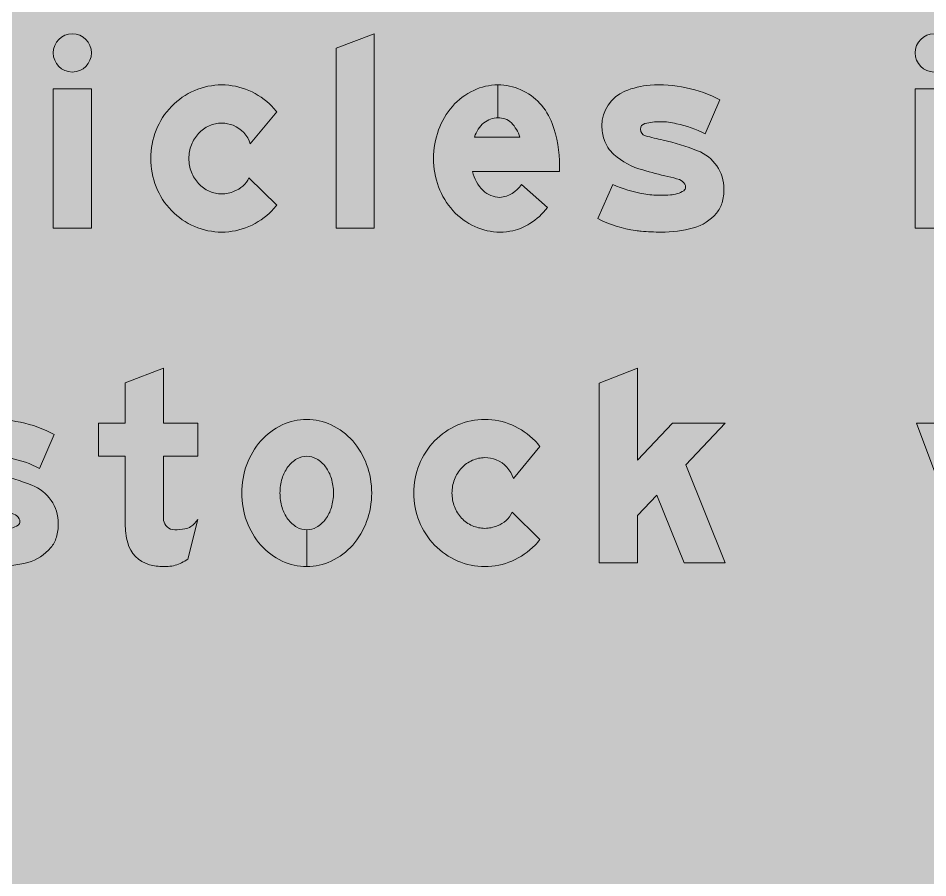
# Model space of a CAD drawing. Header units: millimetres. Extents: x 4906 to 5011, y 3241 to 3334.
# Drawn here: x 4958.36 to 4972.64, y 3265.41 to 3278.9 of the extents above; entities that cross this region are included whole.
import ezdxf

# ---------------------------------------------------------------- set-up
doc = ezdxf.new("R2010")
doc.units = ezdxf.units.MM
doc.layers.add('DIM', color=1, linetype='Continuous')
doc.layers.add('GSCOLORFILL', color=7, linetype='Continuous', lineweight=0)

# ---------------------------------------------------------------- blocks, each defined once
blk = doc.blocks.new('*U322')
at = {"layer": 'GSCOLORFILL', "true_color": 0xf5f5f5, "transparency": 33554687}
blk.add_hatch(color=7, dxfattribs=at).paths.add_polyline_path([(-950.00000000001, -874.9999999999995), (950.0000000000091, -874.9999999999995, 0.414213562373095), (1050.000000000009, -774.9999999999995), (1050.000000000009, 775, 0.414213562373095), (950.0000000000091, 875), (-950.00000000001, 875, 0.414213562373095), (-1050.00000000001, 775), (-1050.00000000001, -775, 0.414213562373095)])
blk = doc.blocks.new('*U262')
at = {"layer": 'GSCOLORFILL', "linetype": 'Continuous'}
h = blk.add_hatch(color=0, dxfattribs=at)
edge = h.paths.add_edge_path()
edge.add_arc((20, 183.5), 20, 0, 360)
h.paths.add_polyline_path([(0, 0), (40, 0), (40, 146), (0, 146)])
at = {"layer": 'GSCOLORFILL', "color": 0}
blk.add_lwpolyline([(0, 0), (40, 0), (40, 146), (0, 146)], close=True, dxfattribs=at)
blk.add_circle((20, 183.5), 20, dxfattribs=at)
blk = doc.blocks.new('*U263')
at = {"layer": 'GSCOLORFILL', "linetype": 'Continuous'}
h = blk.add_hatch(color=0, dxfattribs=at)
edge = h.paths.add_edge_path()
edge.add_arc((74.39842670835138, 67.94425812326142), 71.9442581232614, 246.7952911568045, 270)
edge.add_arc((74.39842670835141, 67.94425812326111), 71.9442581232611, 270, 293.2047088431955)
edge.add_arc((73.34552743470468, 70.40029870193348), 74.6164729732556, 293.2047088431953, 315.9844521129027)
edge.add_arc((71.71142288721677, 71.97919230466164), 76.88874115303908, 315.9844521129027, 321.6376540076017)
edge.add_line((132, 24.25953193479904), (102.8356807511736, 52.79411722431384))
edge.add_arc((78.58940958848643, 63.95626867113757), 26.6922327694104, 289.3607422945651, 335.28027874857236, ccw=False)
edge.add_arc((74.39842670835078, 68.04095367498329), 32.04095367498329, 270, 294.01492164138637, ccw=False)
edge.add_arc((74.3984267083511, 68.04095367498184), 32.04095367498184, 245.9850783586131, 269.9999999999994, ccw=False)
edge.add_arc((75.47025379652406, 70.44663041745966), 34.67460017674323, 222.9132137607023, 245.9850783586127, ccw=False)
edge.add_arc((77.13712080100922, 71.99629534952314), 36.95054108377677, 201.0611490255526, 222.9132137607023, ccw=False)
edge.add_arc((79.74354300202111, 73), 39.74354300202111, 179.9999999999996, 201.0611490255528, ccw=False)
edge.add_arc((79.74354300202017, 72.99999999999993), 39.74354300202017, 158.9388509744457, 179.9999999999995, ccw=False)
edge.add_arc((77.1371208010085, 74.00370465047746), 36.95054108377581, 137.0867862392966, 158.9388509744469, ccw=False)
edge.add_arc((75.4702537965239, 75.55336958254045), 34.67460017674301, 114.01492164138611, 137.0867862392965, ccw=False)
edge.add_arc((74.39842670835114, 77.95904632501865), 32.04095367498135, 89.99999999999949, 114.0149216413862, ccw=False)
edge.add_arc((74.39842670835168, 77.95904632501848), 32.04095367498152, 68.213946170324, 90.00000000000051, ccw=False)
edge.add_arc((75.2353722319962, 79.54549613712138), 30.25777501331029, 16.64454261047598, 68.57064340855561, ccw=False)
edge.add_line((104.225352112676, 88.2123303500209), (132, 121.7404680652009))
edge.add_arc((71.7114228872158, 74.02080769533802), 76.88874115303999, 38.36234599239801, 44.01554788709704)
edge.add_arc((73.3455274347047, 75.59970129806655), 74.61647297325553, 44.01554788709731, 66.79529115680464)
edge.add_arc((74.39842670835141, 78.05574187673945), 71.94425812326055, 66.79529115680423, 89.99999999999997)
edge.add_arc((74.39842670835135, 78.05574187673885), 71.94425812326115, 89.99999999999993, 113.2047088431955)
edge.add_arc((75.45132598199858, 75.5997012980661), 74.61647297325621, 113.2047088431955, 135.9844521129026)
edge.add_arc((77.0854305294824, 74.02080769534196), 76.88874115303395, 135.9844521129026, 158.1877907261089)
edge.add_arc((79.63605542386927, 73), 79.63605542386927, 158.1877907261088, 180)
edge.add_arc((79.63605542386944, 72.99999999999991), 79.63605542386944, 179.9999999999999, 201.812209273891)
edge.add_arc((77.08543052948258, 71.97919230465828), 76.88874115303425, 201.8122092738912, 224.0155478870973)
edge.add_arc((75.45132598199851, 70.40029870193383), 74.6164729732561, 224.0155478870973, 246.7952911568045)
at = {"layer": 'GSCOLORFILL', "color": 0}
blk.add_lwpolyline([(46.05113377971202, 1.820077519458266, 0.1015970540555592), (74.3984267083514, -3.999999999999986, 0.1015970540555594), (102.7457196369907, 1.820077519458266, 0.09972400303016617), (127.0060587434371, 18.55277784863583, 0.02467175061756016), (132, 24.25953193479904), (102.8356807511736, 52.79411722431384, -0.2030867045242404), (87.4382792689608, 38.77348098600692, -0.1051700629001875), (74.39842670835077, 36, -0.1051700629001875), (61.35857414774136, 38.77348098600693, -0.1010114630611207), (50.07506592072735, 46.83704909609799, -0.0956376145263361), (42.65497097108789, 58.71759701381524, -0.0921561639938165), (40, 73.00000000000031, -0.09215616399381873), (42.6549709710882, 87.28240298618533, -0.09563761452633868), (50.07506592072784, 99.16295090390248, -0.1010114630611211), (61.35857414774199, 107.2265190139933, -0.1051700629001887), (74.3984267083514, 110, -0.09534696116052017), (86.2901647294521, 107.7115131007301, -0.2305285838817899), (104.225352112676, 88.2123303500209), (132, 121.7404680652009, 0.02467175061756002), (127.0060587434371, 127.4472221513641, 0.09972400303016603), (102.7457196369908, 144.1799224805417, 0.1015970540555602), (74.39842670835145, 150, 0.1015970540555593), (46.05113377971213, 144.1799224805418, 0.09972400303016526), (21.79079467326582, 127.4472221513642, 0.09718458305680867), (5.701410373911017, 102.5900250897201, 0.0954621245810243), (0, 73.00000000000004, 0.09546212458102418), (5.70141037391096, 43.40997491027998, 0.09718458305680822), (21.79079467326576, 18.55277784863583, 0.09972400303016526)], format="xyb", close=True, dxfattribs=at)
blk = doc.blocks.new('*U264')
at = {"layer": 'GSCOLORFILL', "linetype": 'Continuous'}
blk.add_hatch(color=0, dxfattribs=at).paths.add_polyline_path([(40, 0), (40, 203.5), (0, 188.3275862068966), (0, 0)])
at = {"layer": 'GSCOLORFILL', "color": 0}
blk.add_lwpolyline([(40, 0), (40, 203.5), (0, 188.3275862068966), (0, 0)], close=True, dxfattribs=at)
blk = doc.blocks.new('*U265')
at = {"layer": 'GSCOLORFILL', "linetype": 'Continuous'}
h = blk.add_hatch(color=0, dxfattribs=at)
edge = h.paths.add_edge_path()
edge.add_arc((69.51094197863642, 58.93000642673971), 62.9300064267397, 245.3524198280531, 269.9999999999999, ccw=False)
edge.add_arc((72.63933568098416, 65.74804630435064), 70.43150727187609, 222.073813879283, 245.3524198280533, ccw=False)
edge.add_arc((77.51231266798086, 70.14707514339402), 76.99636518675396, 200.5021246928769, 222.0738138792829, ccw=False)
edge.add_arc((85.14194428798147, 73.00000000000018), 85.14194428798149, 180.0000037301732, 200.5021246928769, ccw=False)
edge.add_arc((87.76867725509986, 72.99998880735697), 87.76867725509987, 160.0694722126277, 179.9999963119301, ccw=False)
edge.add_arc((77.81888288118054, 76.60776129168887), 77.18499026133541, 138.8014776948188, 160.0694722126275, ccw=False)
edge.add_arc((71.47230434682477, 82.1634816811312), 68.75023548491123, 115.32243421330139, 138.8014776948188, ccw=False)
edge.add_arc((67.40488682021514, 90.7594570579587), 59.24052055675507, 90.00000000000011, 115.3224342133012, ccw=False)
edge.add_line((67.4048868202151, 149.9999776147138), (67.40488682021504, 115.5))
edge.add_arc((67.40488682021505, 92.3147617089057), 23.18523829109428, 90.00000000000004, 129.2085956193348)
edge.add_arc((73.06702104089976, 86.30983722453084), 31.42300914462551, 130.2868481129732, 163.077719365007)
edge.add_line((43.00461354202127, 95.45626598523268), (90.38549341939148, 95.45626598523268))
edge.add_arc((52.74761479171672, 83.17935105482259), 39.58955099265591, 18.06555415785629, 43.33061273274367)
edge.add_arc((70.63420727500568, 100.0528755045983), 14.99999999999996, 43.3306127327434, 74.23414554342109)
edge.add_arc((67.40488682021513, 88.6146850335641), 26.88531496643589, 74.23414554342149, 89.97868881919163)
edge.add_line((67.41488682021509, 115.4999981402486), (67.41488682021509, 149.9999767706969))
edge.add_arc((67.40488682021511, 90.75945705795863), 59.24052055675513, 66.24132462757171, 89.99032827881211, ccw=False)
edge.add_arc((65.90311263088859, 88.40713072376718), 61.99999999999999, 19.990107920803098, 65.8469214734098, ccw=False)
edge.add_arc((2.000000000000043, 65.16079346208295), 130, 0, 19.990107920803098, ccw=False)
edge.add_line((132, 65.16079346208295), (132, 59.45626598523268))
edge.add_line((132, 59.45626598523268), (40.72380685113512, 59.45626598523268))
edge.add_arc((79.1502063285293, 67.93769328603152), 39.35127425960962, 192.446693405701, 226.289291064396)
edge.add_arc((69.85773911993658, 58.38709549362954), 26.02674593399157, 226.5475580031422, 269.2365315043568)
edge.add_arc((67.56222244513611, 60.99956596297852), 28.70313368140413, 273.8929323668316, 328.2837947233499)
edge.add_line((91.97890056262634, 45.90997641125676), (119.3616618950978, 21.66751851973623))
edge.add_arc((60.72839463861946, 67.6041252104245), 74.48511168968331, 302.59103158947534, 321.9228496470552, ccw=False)
edge.add_arc((71.2238339754233, 51.18720312719249), 54.99999999999982, 282.4742802128862, 302.59103158947516, ccw=False)
edge.add_arc((69.51094197863644, 58.93000642673961), 62.9300064267396, 269.9999999999999, 282.47428021288624, ccw=False)
at = {"layer": 'GSCOLORFILL', "color": 0}
blk.add_lwpolyline([(69.51094197863631, -3.999999999999993, -0.1079619072312502), (43.2668823086612, 1.733546388479652, -0.1019228298705658), (20.35928353887792, 18.55277784863587, -0.09440319960942407), (5.392958702656699, 43.17970531249913, -0.08969677617579692), (1.70530256582424e-13, 72.99999445693578, -0.08718320545468168), (5.256761353426839, 102.9186191460794, -0.09306643867387995), (19.74243426452929, 127.4472030443272, -0.1028065678962481), (42.06701566231183, 144.3078609652724, -0.1109417910759313), (67.4048868202151, 149.9999776147138), (67.40488682021504, 115.5, 0.1727686174700961), (52.74844151225409, 110.2798357568904, 0.1440615427713923), (43.00461354202127, 95.45626598523268), (90.38549341939148, 95.45626598523268, 0.1106883683500328), (81.54530066298446, 110.3459819880077, 0.1356653380362669), (74.70980871751306, 114.4885768343512, 0.06880680822069957), (67.41488682021509, 115.4999981402486), (67.41488682021509, 149.9999767706969, -0.1039970857664943), (91.27202029761679, 144.9793723604305, -0.2028017523414576), (124.1677153237576, 109.6023205800086, -0.0874451709761443), (132, 65.16079346208295), (132, 59.45626598523268), (40.72380685113512, 59.45626598523268, 0.1487489359934952), (51.95778614312979, 39.49309678132271, 0.1884502669332367), (69.51094197863688, 32.36266013653999, 0.241883257341195), (91.97890056262634, 45.90997641125676), (119.3616618950978, 21.66751851973623, -0.08455159468045045), (100.8489740678881, 4.847683551545018, -0.08800200969828328), (83.10390755337193, -2.514415580091438, -0.05448312901681575)], format="xyb", close=True, dxfattribs=at)
blk = doc.blocks.new('*U266')
at = {"layer": 'GSCOLORFILL', "linetype": 'Continuous'}
h = blk.add_hatch(color=0, dxfattribs=at)
edge = h.paths.add_edge_path()
edge.add_arc((57.04809869947276, 119.8328805938402), 123.5321927724528, 242.4961932683436, 261.8694965575901)
edge.add_arc((53.71998100542415, 96.53722157130275), 100.0000000000024, 261.8694965575902, 265.1519738482694)
edge.add_arc((66.21862231920029, 241.6474585865565), 245.6474585865565, 265.107608171087, 270.0000000000001)
edge.add_arc((66.21862231920042, 131.9747102902726), 135.9747102902726, 270, 284.4435322635993)
edge.add_arc((87.2590612707279, 46.34088427169955), 47.80953013638941, 285.6226736631587, 320.3523653819187)
edge.add_arc((101.1805741564732, 35.22608435564997), 29.99999999999998, 319.7323865260209, 343.6226527274166)
edge.add_arc((81.80400426282898, 40.92059556639213), 50.19601244732598, 343.6226527274163, 359.9999999999994)
edge.add_arc((89.00001671015495, 40.92059556639154), 43.00000000000001, 1.893539531289907e-14, 69.18818315342611)
edge.add_arc((16.05241641888303, -138.5133822483264), 236.6861660067048, 68.11449460139696, 77.23401985654974)
edge.add_arc((94.51345069635283, 239.4277879376127), 149.4137513972377, 252.5527129735471, 259.9161950224817, ccw=False)
edge.add_arc((51.47063191465703, 103.6643462865297), 6.999999999999889, 179.9999999999987, 255.4747783885001, ccw=False)
edge.add_arc((50.47063191465716, 103.6643462865299), 6.000000000000028, 102.54264727027169, 179.9999999999999, ccw=False)
edge.add_arc((65.64780095031338, 42.10628842555992), 69.40000000000022, 89.99999999999989, 103.73705193554952, ccw=False)
edge.add_arc((65.64780095031372, 45.79820099565288), 65.70808742990727, 75.32981732184709, 90.00000000000023, ccw=False)
edge.add_arc((61.02696965695392, 2.524341248836961), 108.9348976843505, 61.960118961990474, 78.7448742602677, ccw=False)
edge.add_line((112.2357431799014, 98.6725260875295), (127.765396080293, 134.3226644606046))
edge.add_arc((64.10131200426957, 12.89460858794806), 137.105391412052, 62.33221629363134, 93.9600594258144)
edge.add_arc((60.58404460477583, 66.43598350916228), 83.44915727455098, 94.08965739914548, 112.8040930515216)
edge.add_arc((43.43278835085897, 107.2290521135412), 39.19715124941032, 112.8040930515213, 179.9999999999999)
edge.add_arc((51.05550185413682, 107.229052113541), 46.81986475268818, 179.9999999999997, 197.7033940085153)
edge.add_arc((39.79538488486676, 103.6347554354414), 34.99999999999996, 197.7033940085154, 228.9800530521989)
edge.add_arc((67.94885695159381, 135.9988574342928), 77.89583998016634, 228.9800530521987, 254.4046679698572)
edge.add_arc((180.6814777892678, 523.286242251045), 481.25292436943, 253.8732627195755, 257.1126817232802)
edge.add_arc((23.27666724641634, -155.9827217344985), 216.0210395275996, 73.25621887920119, 76.59824136527482, ccw=False)
edge.add_arc((82.13062099668643, 41.27101212237104), 10.18575544192083, 28.380935658022793, 70.61944541562929, ccw=False)
edge.add_arc((84.50556633552358, 43.06024042338811), 7.259455561422927, -6.821210263296962e-13, 24.864253273064094, ccw=False)
edge.add_arc((87.14026439805514, 43.06024042338805), 4.62475749889137, 305.9611071235292, 359.99999999999966, ccw=False)
edge.add_arc((75.22760905289778, 62.12064011164888), 27.09249869824658, 271.5940234921716, 302.6799450747393, ccw=False)
edge.add_arc((64.94135319761187, 148.6960069178715), 114.1922925204953, 270, 275.54791453290073, ccw=False)
edge.add_arc((64.9413531976119, 125.4779451809503), 90.97423078357409, 259.298160210608, 270, ccw=False)
edge.add_arc((65.77137398291288, 153.4567410203305), 118.7013581719851, 244.9593251638854, 261.41282890968307, ccw=False)
edge.add_line((15.52965290039157, 45.91241576539187), (5.684341886080801e-14, 10.2622773923169))
at = {"layer": 'GSCOLORFILL', "color": 0}
blk.add_lwpolyline([(5.684341886080801e-14, 10.2622773923169, 0.0847339050038457), (39.57715238664395, -2.457628793048443, 0.01432348851223868), (45.26867214772892, -3.105015349554833, 0.02135032962812063), (66.21862231920045, -4, 0.06310536671966191), (100.1342132484514, 0.2976259876374812, 0.1527075565803294), (124.071588358597, 15.83532705228083, 0.1046201662672657), (129.9633399784606, 26.76721967789148, 0.07158154296650225), (132.000016710155, 40.92059556639155, 0.3114087542038766), (104.2779062178993, 81.11494955036741, 0.03981245015694775), (68.35282961608164, 92.32207421006899, -0.03214031166382581), (49.71498880493823, 96.88808498170275, -0.3417662096246649), (44.47063191465713, 103.6643462865299, -0.3514561393354569), (49.16763444178665, 109.5211540847843, -0.06001108108311035), (65.64780095031347, 111.5062884255601, -0.06409831628663638), (82.28867201293883, 109.3641837535197, -0.07336853364636661), (112.2357431799014, 98.6725260875295), (127.765396080293, 134.3226644606046, 0.138885296741723), (54.63266828484393, 149.6726519295844, 0.0818391088294697), (28.24069999400078, 143.362376309172, 0.3018983132132873), (4.235637101448646, 107.2290521135412, 0.07739963479117314), (6.452863445709056, 92.99162318599028, 0.1373237408913014), (16.82412420338716, 77.22791573994759, 0.1113931483884311), (47.00723421257834, 60.97079386290355, 0.01413557325089771), (73.34554027579202, 54.15579799035581, -0.01458335771775569), (85.5106722244692, 50.87959514070334, -0.186415696591001), (91.09211770660357, 46.11262245786521, -0.1089184394422165), (91.76502189694651, 43.06024042338802, -0.240258249844662), (89.8560882572728, 39.31688862463122, -0.1364758940213938), (75.9812510998998, 35.03862561162538, -0.02421207337799446), (64.94135319761187, 34.5037143973762, -0.0467295542745229), (48.04760526388586, 36.08604427592016, -0.07191554887824611), (15.52965290039157, 45.91241576539187)], format="xyb", close=True, dxfattribs=at)
blk = doc.blocks.new('*U268')
at = {"layer": 'GSCOLORFILL', "linetype": 'Continuous'}
h = blk.add_hatch(color=0, dxfattribs=at)
edge = h.paths.add_edge_path()
edge.add_arc((20, 183.5), 20, 0, 360)
h.paths.add_polyline_path([(0, 0), (40, 0), (40, 146), (0, 146)])
at = {"layer": 'GSCOLORFILL', "color": 0}
blk.add_lwpolyline([(0, 0), (40, 0), (40, 146), (0, 146)], close=True, dxfattribs=at)
blk.add_circle((20, 183.5), 20, dxfattribs=at)
blk = doc.blocks.new('*U245')
at = {"layer": 'DIM', "color": 28, "true_color": 0x0a0a0a, "yscale": 0.3}
for name, p, xscale, zscale in [('*U262', (822.5999999999958, 0), 0.3, 0.3), ('*U264', (911.3999999999951, 0), 0.3, 0.3), ('*U268', (1093.199999999994, 0), 0.3, 0.3), ('*U263', (853.1999999999953, 0), 0.3, 0.3), ('*U265', (941.9999999999945, 0), 0.3, 0.3), ('*U266', (993.599999999994, 0), 0.2999999620223792, 0.2999999620223792)]:
    blk.add_blockref(name, p, dxfattribs=dict(at, xscale=xscale, zscale=zscale))
blk = doc.blocks.new('*U241')
at = {"layer": 'DIM'}
blk.add_blockref('*U245', (158.5999999999999, 0), dxfattribs=at)
blk = doc.blocks.new('*U121')
at = {"layer": 'GSCOLORFILL', "linetype": 'Continuous'}
h = blk.add_hatch(color=0, dxfattribs=at)
edge = h.paths.add_edge_path()
edge.add_arc((57.04809869947276, 119.8328805938402), 123.5321927724528, 242.4961932683436, 261.8694965575901)
edge.add_arc((53.71998100542415, 96.53722157130275), 100.0000000000024, 261.8694965575902, 265.1519738482694)
edge.add_arc((66.21862231920029, 241.6474585865565), 245.6474585865565, 265.107608171087, 270.0000000000001)
edge.add_arc((66.21862231920042, 131.9747102902726), 135.9747102902726, 270, 284.4435322635993)
edge.add_arc((87.2590612707279, 46.34088427169955), 47.80953013638941, 285.6226736631587, 320.3523653819187)
edge.add_arc((101.1805741564732, 35.22608435564997), 29.99999999999998, 319.7323865260209, 343.6226527274166)
edge.add_arc((81.80400426282898, 40.92059556639213), 50.19601244732598, 343.6226527274163, 359.9999999999994)
edge.add_arc((89.00001671015495, 40.92059556639154), 43.00000000000001, 1.893539531289907e-14, 69.18818315342611)
edge.add_arc((16.05241641888303, -138.5133822483264), 236.6861660067048, 68.11449460139696, 77.23401985654974)
edge.add_arc((94.51345069635283, 239.4277879376127), 149.4137513972377, 252.5527129735471, 259.9161950224817, ccw=False)
edge.add_arc((51.47063191465703, 103.6643462865297), 6.999999999999889, 179.9999999999987, 255.4747783885001, ccw=False)
edge.add_arc((50.47063191465716, 103.6643462865299), 6.000000000000028, 102.54264727027169, 179.9999999999999, ccw=False)
edge.add_arc((65.64780095031338, 42.10628842555992), 69.40000000000022, 89.99999999999989, 103.73705193554952, ccw=False)
edge.add_arc((65.64780095031372, 45.79820099565288), 65.70808742990727, 75.32981732184709, 90.00000000000023, ccw=False)
edge.add_arc((61.02696965695392, 2.524341248836961), 108.9348976843505, 61.960118961990474, 78.7448742602677, ccw=False)
edge.add_line((112.2357431799014, 98.6725260875295), (127.765396080293, 134.3226644606046))
edge.add_arc((64.10131200426957, 12.89460858794806), 137.105391412052, 62.33221629363134, 93.9600594258144)
edge.add_arc((60.58404460477583, 66.43598350916228), 83.44915727455098, 94.08965739914548, 112.8040930515216)
edge.add_arc((43.43278835085897, 107.2290521135412), 39.19715124941032, 112.8040930515213, 179.9999999999999)
edge.add_arc((51.05550185413682, 107.229052113541), 46.81986475268818, 179.9999999999997, 197.7033940085153)
edge.add_arc((39.79538488486676, 103.6347554354414), 34.99999999999996, 197.7033940085154, 228.9800530521989)
edge.add_arc((67.94885695159381, 135.9988574342928), 77.89583998016634, 228.9800530521987, 254.4046679698572)
edge.add_arc((180.6814777892678, 523.286242251045), 481.25292436943, 253.8732627195755, 257.1126817232802)
edge.add_arc((23.27666724641634, -155.9827217344985), 216.0210395275996, 73.25621887920119, 76.59824136527482, ccw=False)
edge.add_arc((82.13062099668643, 41.27101212237104), 10.18575544192083, 28.380935658022793, 70.61944541562929, ccw=False)
edge.add_arc((84.50556633552358, 43.06024042338811), 7.259455561422927, -6.821210263296962e-13, 24.864253273064094, ccw=False)
edge.add_arc((87.14026439805514, 43.06024042338805), 4.62475749889137, 305.9611071235292, 359.99999999999966, ccw=False)
edge.add_arc((75.22760905289778, 62.12064011164888), 27.09249869824658, 271.5940234921716, 302.6799450747393, ccw=False)
edge.add_arc((64.94135319761187, 148.6960069178715), 114.1922925204953, 270, 275.54791453290073, ccw=False)
edge.add_arc((64.9413531976119, 125.4779451809503), 90.97423078357409, 259.298160210608, 270, ccw=False)
edge.add_arc((65.77137398291288, 153.4567410203305), 118.7013581719851, 244.9593251638854, 261.41282890968307, ccw=False)
edge.add_line((15.52965290039157, 45.91241576539187), (5.684341886080801e-14, 10.2622773923169))
at = {"layer": 'GSCOLORFILL', "color": 0}
blk.add_lwpolyline([(5.684341886080801e-14, 10.2622773923169, 0.0847339050038457), (39.57715238664395, -2.457628793048443, 0.01432348851223868), (45.26867214772892, -3.105015349554833, 0.02135032962812063), (66.21862231920045, -4, 0.06310536671966191), (100.1342132484514, 0.2976259876374812, 0.1527075565803294), (124.071588358597, 15.83532705228083, 0.1046201662672657), (129.9633399784606, 26.76721967789148, 0.07158154296650225), (132.000016710155, 40.92059556639155, 0.3114087542038766), (104.2779062178993, 81.11494955036741, 0.03981245015694775), (68.35282961608164, 92.32207421006899, -0.03214031166382581), (49.71498880493823, 96.88808498170275, -0.3417662096246649), (44.47063191465713, 103.6643462865299, -0.3514561393354569), (49.16763444178665, 109.5211540847843, -0.06001108108311035), (65.64780095031347, 111.5062884255601, -0.06409831628663638), (82.28867201293883, 109.3641837535197, -0.07336853364636661), (112.2357431799014, 98.6725260875295), (127.765396080293, 134.3226644606046, 0.138885296741723), (54.63266828484393, 149.6726519295844, 0.0818391088294697), (28.24069999400078, 143.362376309172, 0.3018983132132873), (4.235637101448646, 107.2290521135412, 0.07739963479117314), (6.452863445709056, 92.99162318599028, 0.1373237408913014), (16.82412420338716, 77.22791573994759, 0.1113931483884311), (47.00723421257834, 60.97079386290355, 0.01413557325089771), (73.34554027579202, 54.15579799035581, -0.01458335771775569), (85.5106722244692, 50.87959514070334, -0.186415696591001), (91.09211770660357, 46.11262245786521, -0.1089184394422165), (91.76502189694651, 43.06024042338802, -0.240258249844662), (89.8560882572728, 39.31688862463122, -0.1364758940213938), (75.9812510998998, 35.03862561162538, -0.02421207337799446), (64.94135319761187, 34.5037143973762, -0.0467295542745229), (48.04760526388586, 36.08604427592016, -0.07191554887824611), (15.52965290039157, 45.91241576539187)], format="xyb", close=True, dxfattribs=at)
blk = doc.blocks.new('*U122')
at = {"layer": 'GSCOLORFILL', "linetype": 'Continuous'}
h = blk.add_hatch(color=0, dxfattribs=at)
edge = h.paths.add_edge_path()
edge.add_line((68, 52.99999999999999), (68, 111.5))
edge.add_line((68, 111.5), (104, 111.5))
edge.add_line((104, 111.5), (104, 146))
edge.add_line((104, 146), (68, 146))
edge.add_line((68, 146), (68, 203.5))
edge.add_line((68, 203.5), (28, 188.3275862068966))
edge.add_line((28, 188.3275862068966), (28, 146))
edge.add_line((28, 146), (0, 146))
edge.add_line((0, 146), (0, 111.5))
edge.add_line((0, 111.5), (28, 111.5))
edge.add_line((28, 111.5), (28, 40.91222565779496))
edge.add_arc((105.6119728999063, 40.91222565779493), 77.61197289990635, 180, 194.8912891711784)
edge.add_arc((62.01507835894704, 29.31908607844212), 32.50000000000001, 194.8912891711785, 254.4117455588816)
edge.add_arc((67.99911414585435, 50.76846925067384), 54.76846925067381, 254.4117455588815, 269.9999999999999)
edge.add_arc((67.99911414585436, 74.87738403534384), 78.87738403534381, 269.9999999999999, 273.6750444684201)
edge.add_arc((70.97179565274702, 28.59536901200752), 32.50000000000014, 273.67504446842, 286.3959137774562)
edge.add_arc((66.71438502593762, 43.06461917661871), 47.58259744113641, 286.3959137774563, 304.2199766953885)
edge.add_line((93.47349185111375, 3.71930457419046), (104, 45.1230310198386))
edge.add_arc((77.67322203170404, 64.75520438853695), 32.84085061886464, 305.21886260935764, 323.28769341919633, ccw=False)
edge.add_arc((87.96206379437113, 50.18003077079084), 14.99999999999994, 279.6926749307471, 305.2188626093572, ccw=False)
edge.add_arc((79.85242513620081, 97.65991957089153), 63.16747948186632, 269.99999999999966, 279.6926749307471, ccw=False)
edge.add_arc((79.85242513620055, 46.53467689908869), 12.04223681006348, 227.9583906473345, 269.9999999999998, ccw=False)
edge.add_arc((79.48930534835361, 46.13198001821947), 11.50000000000001, 189.7433781117018, 227.9583906473347, ccw=False)
edge.add_arc((318.3927246100371, 53.0000000000004), 250.3927246100371, 180.0000000000001, 182.0173209917217, ccw=False)
at = {"layer": 'GSCOLORFILL', "color": 0}
blk.add_lwpolyline([(68, 52.99999999999999), (68, 111.5), (104, 111.5), (104, 146), (68, 146), (68, 203.5), (28, 188.3275862068966), (28, 146), (0, 146), (0, 111.5), (28, 111.5), (28, 40.91222565779496, 0.06506709937490147), (30.6065856351868, 20.96704532054943, 0.2657078142419267), (53.28160140167478, -1.985488351452229, 0.06812167302049194), (67.99911414585432, -3.999999999999972, 0.01603678109164125), (73.0549694018394, -3.837798997471623, 0.05556233446018888), (80.14566944413548, -2.582989502508358, 0.07792932807971858), (93.47349185111375, 3.71930457419046), (104, 45.1230310198386, -0.07900390527946087), (96.61258330922055, 37.92570450929414, -0.1118418647005845), (90.48751418498892, 35.39415574343697, -0.04231750593531342), (79.85242513620051, 34.49244008902522, -0.1855268428217181), (71.78809900688339, 37.59140504424383, -0.1683072020374533), (68.15518566276643, 44.18577063770942, -0.008802450680383007)], format="xyb", close=True, dxfattribs=at)
blk = doc.blocks.new('*U123')
at = {"layer": 'GSCOLORFILL', "linetype": 'Continuous'}
h = blk.add_hatch(color=0, dxfattribs=at)
edge = h.paths.add_edge_path()
edge.add_arc((67.99999999999999, 89.72883664457302), 60.27116335542698, 64.87173449942168, 90, ccw=False)
edge.add_arc((64.2009016893978, 81.62903460165589), 69.21766776262787, 41.448266645179615, 64.87173449942162, ccw=False)
edge.add_arc((58.27593586708555, 76.39659725208122), 77.12232592176368, 20.09246863402842, 41.44826664517967, ccw=False)
edge.add_arc((48.99051588626324, 72.99999999999991), 87.00948411373676, 1.1368683772161603e-13, 20.09246863402808, ccw=False)
edge.add_arc((48.99051588626409, 73.00000000000011), 87.00948411373591, 339.90753136597175, 359.9999999999999, ccw=False)
edge.add_arc((58.27593586708593, 69.60340274791824), 77.12232592176306, 318.5517333548204, 339.90753136597186, ccw=False)
edge.add_arc((64.20090168939792, 64.370965398344), 69.21766776262774, 295.1282655005783, 318.55173335482044, ccw=False)
edge.add_arc((68.00000000000003, 56.27116335542705), 60.27116335542705, 270.00950633380637, 295.1282655005783, ccw=False)
edge.add_line((68.00999999999993, -3.999999170415876), (68.00999999999993, 34.50000242127832))
edge.add_arc((68, 55.15025015935103), 20.65025015935102, 270.0277458051646, 299.6634012086504)
edge.add_arc((63.11394116214115, 63.72915162328681), 30.52299655004384, 299.6634012086504, 323.9726266148963)
edge.add_arc((55.40525305477216, 69.33547024682802), 40.05476872762745, 323.9726266148962, 343.2352704047485)
edge.add_arc((43.24068658875845, 72.9999999999999), 52.75931341124155, 343.235270404749, 360.0000000000001)
edge.add_arc((43.2406865887586, 73.00000000000003), 52.7593134112414, 359.9999999999999, 376.764729595251)
edge.add_arc((55.40525305477208, 76.66452975317203), 40.05476872762748, 16.7647295952512, 36.02737338510367)
edge.add_arc((63.11394116214135, 82.27084837671342), 30.52299655004354, 36.02737338510353, 60.33659879134957)
edge.add_arc((67.99999999999999, 90.84974984064904), 20.65025015935096, 60.33659879134934, 89.99999999999997)
edge.add_arc((68.00000000000001, 90.84974984064873), 20.65025015935127, 90.00000000000004, 119.6634012086502)
edge.add_arc((72.886058837859, 82.27084837671316), 30.52299655004397, 119.6634012086507, 143.9726266148965)
edge.add_arc((80.59474694522761, 76.66452975317218), 40.05476872762715, 143.9726266148963, 163.2352704047487)
edge.add_arc((92.75931341124138, 73), 52.75931341124138, 163.2352704047489, 180)
edge.add_arc((92.75931341124134, 72.99999999999999), 52.75931341124134, 180, 196.7647295952511)
edge.add_arc((80.59474694522788, 69.3354702468279), 40.05476872762743, 196.7647295952512, 216.0273733851036)
edge.add_arc((72.88605883785885, 63.72915162328677), 30.52299655004382, 216.0273733851036, 240.3365987913494)
edge.add_arc((68, 55.15025015935109), 20.65025015935109, 240.3365987913496, 270)
edge.add_line((68, 34.5), (67.99999999999994, -3.999999999999986))
edge.add_arc((67.99999999999994, 56.27116335542706), 60.27116335542704, 244.87173449942162, 270, ccw=False)
edge.add_arc((71.79909831060229, 64.37096539834434), 69.21766776262814, 221.4482666451796, 244.87173449942162, ccw=False)
edge.add_arc((77.724064132914, 69.60340274791828), 77.12232592176305, 200.0924686340281, 221.4482666451796, ccw=False)
edge.add_arc((87.00948411373618, 73.00000000000006), 87.00948411373618, 180, 200.0924686340281, ccw=False)
edge.add_arc((87.0094841137362, 73), 87.0094841137362, 159.9075313659718, 180, ccw=False)
edge.add_arc((77.72406413291392, 76.39659725208179), 77.12232592176298, 138.5517333548204, 159.9075313659718, ccw=False)
edge.add_arc((71.79909831060222, 81.62903460165569), 69.21766776262808, 115.12826550057841, 138.5517333548203, ccw=False)
edge.add_arc((68, 89.7288366445728), 60.27116335542721, 90, 115.12826550057821, ccw=False)
at = {"layer": 'GSCOLORFILL', "color": 0}
blk.add_lwpolyline([(68, 150, -0.1100842229774427), (93.59391517175465, 144.2959021548017, -0.1025615166109279), (116.0832611206852, 127.4472221513641, -0.09345288578283342), (130.7045520758158, 102.8909119190282, -0.08789523670016074), (136, 72.99999999999997, -0.08789523670016139), (130.7045520758157, 43.10908808097187, -0.09345288578283431), (116.0832611206852, 18.5527778486358, -0.1025615166109281), (93.59391517175465, 1.704097845198248, -0.1100422412956773), (68.00999999999993, -3.999999170415876), (68.00999999999993, 34.50000242127832, 0.1300355272368671), (78.21988546066683, 37.20626027932079, 0.1064685849763634), (87.79898987322332, 45.77638892431793, 0.08424761497446397), (93.7575835476913, 57.78197538225881, 0.07328068524213363), (96, 72.99999999999997, 0.07328068524213363), (93.7575835476913, 88.2180246177411, 0.08424761497446447), (87.79898987322332, 100.2236110756821, 0.1064685849763639), (78.21988546066689, 108.7937397206792, 0.1301586401875905), (68, 111.5, 0.1301586401875884), (57.78011453933311, 108.7937397206792, 0.1064685849763627), (48.20101012677668, 100.2236110756821, 0.08424761497446463), (42.24241645230873, 88.21802461774116, 0.07328068524213407), (40, 72.99999999999996, 0.07328068524213374), (42.24241645230873, 57.78197538225884, 0.08424761497446419), (48.20101012677668, 45.77638892431791, 0.106468584976363), (57.78011453933311, 37.2062602793208, 0.1301586401875896), (68, 34.5), (67.99999999999994, -3.999999999999986, -0.1100842229774427), (42.40608482824527, 1.704097845198291, -0.1025615166109274), (19.91673887931478, 18.55277784863585, -0.09345288578283431), (5.295447924184202, 43.10908808097192, -0.08789523670016117), (0, 73.00000000000004, -0.08789523670016128), (5.295447924184231, 102.8909119190282, -0.09345288578283407), (19.91673887931478, 127.4472221513642, -0.1025615166109277), (42.40608482824535, 144.2959021548018, -0.1100842229774423)], format="xyb", close=True, dxfattribs=at)
blk = doc.blocks.new('*U124')
at = {"layer": 'GSCOLORFILL', "linetype": 'Continuous'}
h = blk.add_hatch(color=0, dxfattribs=at)
edge = h.paths.add_edge_path()
edge.add_arc((74.39842670835138, 67.94425812326142), 71.9442581232614, 246.7952911568045, 270)
edge.add_arc((74.39842670835141, 67.94425812326111), 71.9442581232611, 270, 293.2047088431955)
edge.add_arc((73.34552743470468, 70.40029870193348), 74.6164729732556, 293.2047088431953, 315.9844521129027)
edge.add_arc((71.71142288721677, 71.97919230466164), 76.88874115303908, 315.9844521129027, 321.6376540076017)
edge.add_line((132, 24.25953193479904), (102.8356807511736, 52.79411722431384))
edge.add_arc((78.58940958848643, 63.95626867113757), 26.6922327694104, 289.3607422945651, 335.28027874857236, ccw=False)
edge.add_arc((74.39842670835078, 68.04095367498329), 32.04095367498329, 270, 294.01492164138637, ccw=False)
edge.add_arc((74.3984267083511, 68.04095367498184), 32.04095367498184, 245.9850783586131, 269.9999999999994, ccw=False)
edge.add_arc((75.47025379652406, 70.44663041745966), 34.67460017674323, 222.9132137607023, 245.9850783586127, ccw=False)
edge.add_arc((77.13712080100922, 71.99629534952314), 36.95054108377677, 201.0611490255526, 222.9132137607023, ccw=False)
edge.add_arc((79.74354300202111, 73), 39.74354300202111, 179.9999999999996, 201.0611490255528, ccw=False)
edge.add_arc((79.74354300202017, 72.99999999999993), 39.74354300202017, 158.9388509744457, 179.9999999999995, ccw=False)
edge.add_arc((77.1371208010085, 74.00370465047746), 36.95054108377581, 137.0867862392966, 158.9388509744469, ccw=False)
edge.add_arc((75.4702537965239, 75.55336958254045), 34.67460017674301, 114.01492164138611, 137.0867862392965, ccw=False)
edge.add_arc((74.39842670835114, 77.95904632501865), 32.04095367498135, 89.99999999999949, 114.0149216413862, ccw=False)
edge.add_arc((74.39842670835168, 77.95904632501848), 32.04095367498152, 68.213946170324, 90.00000000000051, ccw=False)
edge.add_arc((75.2353722319962, 79.54549613712138), 30.25777501331029, 16.64454261047598, 68.57064340855561, ccw=False)
edge.add_line((104.225352112676, 88.2123303500209), (132, 121.7404680652009))
edge.add_arc((71.7114228872158, 74.02080769533802), 76.88874115303999, 38.36234599239801, 44.01554788709704)
edge.add_arc((73.3455274347047, 75.59970129806655), 74.61647297325553, 44.01554788709731, 66.79529115680464)
edge.add_arc((74.39842670835141, 78.05574187673945), 71.94425812326055, 66.79529115680423, 89.99999999999997)
edge.add_arc((74.39842670835135, 78.05574187673885), 71.94425812326115, 89.99999999999993, 113.2047088431955)
edge.add_arc((75.45132598199858, 75.5997012980661), 74.61647297325621, 113.2047088431955, 135.9844521129026)
edge.add_arc((77.0854305294824, 74.02080769534196), 76.88874115303395, 135.9844521129026, 158.1877907261089)
edge.add_arc((79.63605542386927, 73), 79.63605542386927, 158.1877907261088, 180)
edge.add_arc((79.63605542386944, 72.99999999999991), 79.63605542386944, 179.9999999999999, 201.812209273891)
edge.add_arc((77.08543052948258, 71.97919230465828), 76.88874115303425, 201.8122092738912, 224.0155478870973)
edge.add_arc((75.45132598199851, 70.40029870193383), 74.6164729732561, 224.0155478870973, 246.7952911568045)
at = {"layer": 'GSCOLORFILL', "color": 0}
blk.add_lwpolyline([(46.05113377971202, 1.820077519458266, 0.1015970540555592), (74.3984267083514, -3.999999999999986, 0.1015970540555594), (102.7457196369907, 1.820077519458266, 0.09972400303016617), (127.0060587434371, 18.55277784863583, 0.02467175061756016), (132, 24.25953193479904), (102.8356807511736, 52.79411722431384, -0.2030867045242404), (87.4382792689608, 38.77348098600692, -0.1051700629001875), (74.39842670835077, 36, -0.1051700629001875), (61.35857414774136, 38.77348098600693, -0.1010114630611207), (50.07506592072735, 46.83704909609799, -0.0956376145263361), (42.65497097108789, 58.71759701381524, -0.0921561639938165), (40, 73.00000000000031, -0.09215616399381873), (42.6549709710882, 87.28240298618533, -0.09563761452633868), (50.07506592072784, 99.16295090390248, -0.1010114630611211), (61.35857414774199, 107.2265190139933, -0.1051700629001887), (74.3984267083514, 110, -0.09534696116052017), (86.2901647294521, 107.7115131007301, -0.2305285838817899), (104.225352112676, 88.2123303500209), (132, 121.7404680652009, 0.02467175061756002), (127.0060587434371, 127.4472221513641, 0.09972400303016603), (102.7457196369908, 144.1799224805417, 0.1015970540555602), (74.39842670835145, 150, 0.1015970540555593), (46.05113377971213, 144.1799224805418, 0.09972400303016526), (21.79079467326582, 127.4472221513642, 0.09718458305680867), (5.701410373911017, 102.5900250897201, 0.0954621245810243), (0, 73.00000000000004, 0.09546212458102418), (5.70141037391096, 43.40997491027998, 0.09718458305680822), (21.79079467326576, 18.55277784863583, 0.09972400303016526)], format="xyb", close=True, dxfattribs=at)
blk = doc.blocks.new('*U125')
at = {"layer": 'GSCOLORFILL', "linetype": 'Continuous'}
blk.add_hatch(color=0, dxfattribs=at).paths.add_polyline_path([(90.67667566303874, 102.6105590409248), (132, 146), (76.76187473197388, 146), (40, 107.4000756516775), (40, 203.4999790823973), (0, 188.0614180476359), (0, 0), (40, 0), (40, 49.40011041501656), (60.37012409718483, 70.78871626958689), (88.87815591327308, 0), (132, 0)])
at = {"layer": 'GSCOLORFILL', "color": 0}
blk.add_lwpolyline([(90.67667566303874, 102.6105590409248), (132, 146), (76.76187473197388, 146), (40, 107.4000756516775), (40, 203.4999790823973), (0, 188.0614180476359), (0, 0), (40, 0), (40, 49.40011041501656), (60.37012409718483, 70.78871626958689), (88.87815591327308, 0), (132, 0)], close=True, dxfattribs=at)
blk = doc.blocks.new('*U127')
at = {"layer": 'GSCOLORFILL', "linetype": 'Continuous'}
blk.add_hatch(color=0, dxfattribs=at).paths.add_polyline_path([(42.74411638848363, 146), (-5.684341886080801e-14, 146), (55, 0), (99, 0), (154, 146), (111.2558836115163, 146), (77, 55.0661998676112)])
at = {"layer": 'GSCOLORFILL', "color": 0}
blk.add_lwpolyline([(42.74411638848363, 146), (-5.684341886080801e-14, 146), (55, 0), (99, 0), (154, 146), (111.2558836115163, 146), (77, 55.0661998676112)], close=True, dxfattribs=at)
blk = doc.blocks.new('*U104')
at = {"color": 28, "true_color": 0x0a0a0a}
for name, p, xscale, yscale, zscale in [('*U122', (835.8000000000002, 2.277843046414077e-15), 0.2999999999999997, 0.2999999999999997, 0.2999999999999997), ('*U125', (992.9999999999999, 2.277843046414077e-15), 0.3, 0.3, 0.3), ('*U121', (783.6000000000001, 2.277843046414077e-15), 0.2999999620223801, 0.3, 0.2999999620223801), ('*U123', (880.8000000000003, 2.277843046414077e-15), 0.3, 0.3, 0.3), ('*U124', (934.8000000000001, 2.277843046414077e-15), 0.3, 0.3, 0.3), ('*U127', (1092.6, 3.08610993385133e-15), 0.3, 0.3, 0.3)]:
    blk.add_blockref(name, p, dxfattribs=dict(at, xscale=xscale, yscale=yscale, zscale=zscale))
blk = doc.blocks.new('*U100')
blk.add_blockref('*U104', (149.6, 0))

msp = doc.modelspace()

# ---------------------------------------------------------------- block references
at = {"xscale": 0.05, "yscale": 0.05, "zscale": 0.05}
msp.add_blockref('*U100', (4910.350958860782, 3270.350439407064), dxfattribs=at)
at = {"layer": 'DIM', "xscale": 0.05, "yscale": 0.05, "zscale": 0.05}
for name, p in [('*U322', (4958.350958860783, 3290.600439407064)), ('*U241', (4909.850958860782, 3275.600439407064))]:
    msp.add_blockref(name, p, dxfattribs=at)

doc.saveas('drawing.dxf')
